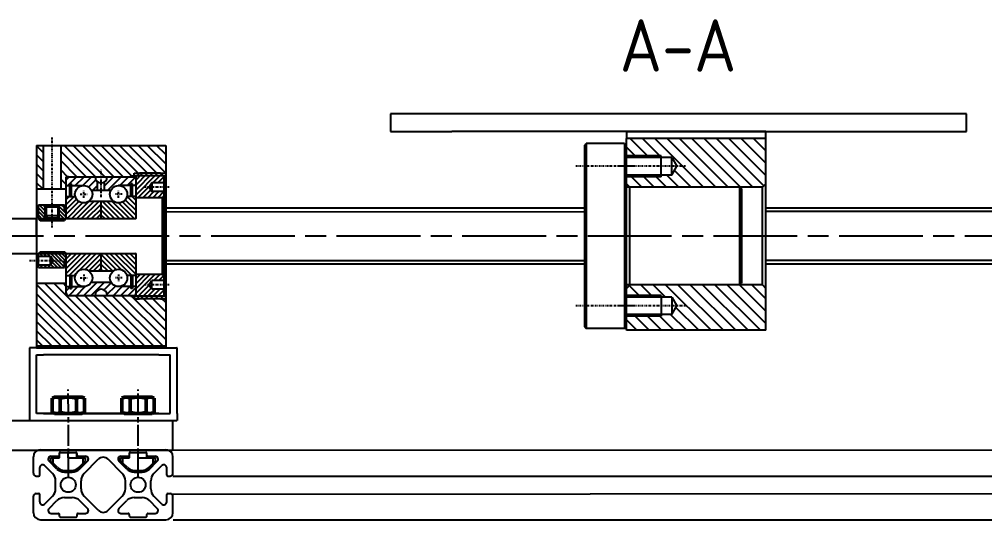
# Model space of a CAD drawing. Header units: millimetres. Extents: x 825 to 4294, y 1031 to 3282.
# Drawn here: x 3768.8 to 4045.5, y 2922.5 to 3066 of the extents above; entities that cross this region are included whole.
import ezdxf

# ---------------------------------------------------------------- set-up
doc = ezdxf.new("R2010")
doc.units = ezdxf.units.MM
for name, pattern in [('ACAD_ISO08W100', [36, 24, -3, 6, -3]), ('AM_ISO08W050', [18, 12, -1.5, 3, -1.5]), ('AM_ISO08W050x2', [9, 6, -0.75, 1.5, -0.75]), ('AUSGEZOGEN', [0]), ('PHL_THICK', [0]), ('STRICHPUNKT', [1, 0.5, -0.25, 0, -0.25])]:
    doc.linetypes.add(name, pattern=pattern)
for name, color, linetype, lineweight in [('AM_0N', 7, 'Continuous', 50), ('AM_7N', 4, 'AM_ISO08W050', 25), ('linie4fun', 6, 'Continuous', 25)]:
    doc.layers.add(name, color=color, linetype=linetype, lineweight=lineweight)
for name, color, linetype in [('L2STAR', 2, 'AUSGEZOGEN'), ('L5STAR', 7, 'AUSGEZOGEN'), ('M2STAR', 2, 'STRICHPUNKT'), ('osie', 221, 'ACAD_ISO08W100'), ('PROJECTION', 7, 'Continuous'), ('S2STAR', 2, 'AUSGEZOGEN'), ('wozek', 110, 'Continuous'), ('wymiar', 90, 'Continuous')]:
    doc.layers.add(name, color=color, linetype=linetype)
doc.styles.get("Standard").update_dxf_attribs({"font": 'geniso.shx'})

msp = doc.modelspace()

# ---------------------------------------------------------------- linework, layer by layer
for p, q in [((3757.11504, 3008.845), (3773.74329, 3008.845)), ((3773.74329, 3003.845), (3773.74329, 3008.845)), ((3773.74329, 3003.845), (3773.74329, 3008.845)), ((3757.11504, 2998.845), (3773.74329, 2998.845))]:
    msp.add_line(p, q)
at = {"layer": 'AM_0N'}
for p, q in [((3778.20414, 2957.33659), (3778.82373, 2957.69525)), ((3778.20864, 2953.35251), (3778.20414, 2957.33659)), ((3778.82373, 2957.69525), (3786.82373, 2957.70429)), ((3780.51864, 2953.35512), (3780.51413, 2957.3392)), ((3785.13863, 2953.36034), (3785.13413, 2957.34442)), ((3787.44413, 2957.34703), (3786.82373, 2957.70429)), ((3787.44863, 2953.36295), (3787.44413, 2957.34703)), ((3798.20414, 2957.33659), (3798.82373, 2957.69525)), ((3798.20864, 2953.35251), (3798.20414, 2957.33659)), ((3798.82373, 2957.69525), (3806.82373, 2957.70429)), ((3800.51864, 2953.35512), (3800.51413, 2957.3392)), ((3805.13863, 2953.36034), (3805.13413, 2957.34442)), ((3807.44413, 2957.34703), (3806.82373, 2957.70429)), ((3807.44863, 2953.36295), (3807.44413, 2957.34703)), ((3778.20864, 2953.35251), (3778.82904, 2952.99525)), ((3778.82904, 2952.99525), (3786.82904, 2953.00429)), ((3787.44863, 2953.36295), (3786.82904, 2953.00429)), ((3798.20864, 2953.35251), (3798.82904, 2952.99525)), ((3798.82904, 2952.99525), (3806.82904, 2953.00429)), ((3807.44863, 2953.36295), (3806.82904, 2953.00429))]:
    msp.add_line(p, q, dxfattribs=at)
for centre, radius, start, end in [((3779.36104, 2955.65349), 2.04236, 55.6262891, 115.6262891), ((3782.83235, 2950.06725), 7.63252, 72.4477897, 107.6817274), ((3786.29103, 2955.66132), 2.04236, 64.5032279, 124.5032279), ((3799.36104, 2955.65349), 2.04236, 55.6262891, 115.6262891), ((3802.83235, 2950.06725), 7.63252, 72.4477897, 107.6817274), ((3806.29103, 2955.66132), 2.04236, 64.5032279, 124.5032279), ((3779.36173, 2955.03822), 2.04236, 244.5032279, 304.5032279), ((3782.82041, 2960.63229), 7.63252, 252.4477897, 287.6817274), ((3786.29173, 2955.04605), 2.04236, 235.6262891, 295.6262891), ((3799.36173, 2955.03822), 2.04236, 244.5032279, 304.5032279), ((3802.82041, 2960.63229), 7.63252, 252.4477897, 287.6817274), ((3806.29173, 2955.04605), 2.04236, 235.6262891, 295.6262891)]:
    msp.add_arc(centre, radius, start, end, dxfattribs=at)
at = {"layer": 'AM_7N', "linetype": 'AM_ISO08W050x2'}
for p, q in [((3782.85902, 2934.68319), (3782.82904, 2959.8729)), ((3802.82904, 2934.6834), (3802.82904, 2959.8729))]:
    msp.add_line(p, q, dxfattribs=at)
at = {"layer": 'L2STAR'}
for p, q in [((3952.78887, 3026.845), (3942.78887, 3026.845)), ((3801.74329, 3021.845), (3803.24329, 3021.845)), ((3809.24329, 3021.845), (3810.74329, 3021.845)), ((3809.99329, 3021.095), (3802.49329, 3021.095)), ((3952.78887, 3020.845), (3942.78887, 3020.845)), ((3776.24329, 3012.195), (3776.24329, 3012.845)), ((3776.59329, 3009.395), (3776.59329, 3012.545)), ((3779.89329, 3009.395), (3779.89329, 3012.545)), ((3780.24329, 3012.195), (3780.24329, 3012.845)), ((3774.24329, 3008.845), (3776.59329, 3008.845)), ((3776.24329, 3008.345), (3776.24329, 3009.745)), ((3777.49329, 3008.345), (3777.49329, 3009.045)), ((3777.99329, 3008.345), (3777.99329, 3009.045)), ((3778.49329, 3008.345), (3778.49329, 3009.045)), ((3778.99329, 3008.345), (3778.99329, 3009.045)), ((3779.89329, 3008.845), (3782.24329, 3008.845)), ((3780.24329, 3008.345), (3780.24329, 3009.745)), ((3774.24329, 2998.845), (3782.24329, 2998.845)), ((3801.74329, 2985.845), (3803.24329, 2985.845)), ((3809.99329, 2986.595), (3802.49329, 2986.595)), ((3809.24329, 2985.845), (3810.74329, 2985.845)), ((3952.78887, 2986.845), (3942.78887, 2986.845)), ((3952.78887, 2980.845), (3942.78887, 2980.845))]:
    msp.add_line(p, q, dxfattribs=at)
at = {"layer": 'L5STAR'}
for p, q in [((3773.74329, 3029.845), (3810.74329, 3029.845)), ((3773.74329, 3029.845), (3773.74329, 2971.845)), ((3775.74329, 3017.345), (3775.74329, 3029.845)), ((3780.74329, 3017.345), (3780.74329, 3029.845)), ((3810.74329, 3029.845), (3810.74329, 2971.845)), ((3930.74329, 3029.845), (3931.24329, 3030.345)), ((3930.74329, 3029.845), (3930.74329, 2977.845)), ((3942.24329, 3030.345), (3931.24329, 3030.345)), ((3931.24329, 3030.345), (3931.24329, 2977.345)), ((3942.24329, 3030.345), (3942.24329, 2977.345)), ((3942.24329, 3030.345), (3942.74329, 3029.845)), ((3942.74329, 3029.845), (3942.74329, 2977.845)), ((3982.78887, 3031.845), (3942.78887, 3031.845)), ((3942.78887, 2976.845), (3942.78887, 3031.845)), ((3982.78887, 2976.845), (3982.78887, 3031.845)), ((3955.78887, 3026.345), (3942.78887, 3026.345)), ((3952.78887, 3020.845), (3952.78887, 3026.845)), ((3955.78887, 3026.345), (3957.23225, 3023.845)), ((3955.78887, 3021.345), (3955.78887, 3026.345)), ((3801.74329, 3020.83661), (3801.74329, 3021.845)), ((3803.24329, 3021.845), (3802.24329, 3020.845)), ((3809.24329, 3021.845), (3803.24329, 3021.845)), ((3809.24329, 3021.845), (3810.24329, 3020.845)), ((3955.78887, 3021.345), (3957.23225, 3023.845)), ((3782.24329, 3020.845), (3801.64329, 3020.845)), ((3782.24329, 3008.845), (3782.24329, 3020.845)), ((3783.24329, 3018.845), (3783.74329, 3018.845)), ((3783.24329, 3015.145), (3783.24329, 3018.845)), ((3783.74329, 3015.145), (3783.74329, 3018.845)), ((3791.24329, 3017.045), (3791.24329, 3019.40886)), ((3793.24329, 3017.045), (3793.24329, 3019.40886)), ((3800.74329, 3021.095), (3802.49329, 3021.095)), ((3800.74329, 3020.845), (3800.74329, 3021.095)), ((3801.24329, 3018.845), (3800.74329, 3018.845)), ((3800.74329, 3015.145), (3800.74329, 3018.845)), ((3801.24329, 3015.145), (3801.24329, 3018.845)), ((3802.24329, 3008.845), (3802.24329, 3020.845)), ((3806.74329, 3019.095), (3806.0216, 3017.845)), ((3810.24329, 3019.095), (3806.74329, 3019.095)), ((3806.74329, 3019.095), (3806.74329, 3016.595)), ((3809.99329, 3021.095), (3810.74329, 3021.095)), ((3810.24329, 3020.845), (3810.24329, 2986.845)), ((3955.78887, 3021.345), (3942.78887, 3021.345)), ((3943.78887, 3017.845), (3942.78887, 3018.845)), ((3981.78887, 3017.845), (3982.78887, 3018.845)), ((3773.74329, 3017.345), (3782.24329, 3017.345)), ((3782.24329, 3018.345), (3783.24329, 3018.345)), ((3783.74329, 3018.345), (3787.24329, 3018.345)), ((3789.43646, 3017.045), (3795.05012, 3017.045)), ((3800.74329, 3018.345), (3797.24329, 3018.345)), ((3802.24329, 3018.345), (3801.24329, 3018.345)), ((3806.0216, 3017.845), (3806.74329, 3016.595)), ((3810.24329, 3016.595), (3806.74329, 3016.595)), ((3975.24329, 3017.845), (3942.74329, 3017.845)), ((3981.78887, 3017.845), (3943.78887, 3017.845)), ((3943.78887, 2989.845), (3943.78887, 3017.845)), ((3975.24329, 3017.845), (3975.24329, 2989.845)), ((3975.24329, 3017.845), (3975.74329, 3017.345)), ((3975.74329, 3017.345), (3975.74329, 2990.345)), ((3981.78887, 2989.845), (3981.78887, 3017.845)), ((3782.24329, 3015.145), (3784.84329, 3015.145)), ((3788.74329, 3013.845), (3795.74329, 3013.845)), ((3792.24329, 3008.845), (3792.24329, 3013.845)), ((3802.24329, 3015.145), (3799.64329, 3015.145)), ((3809.74329, 3014.845), (3802.24329, 3014.845)), ((3809.74329, 3014.845), (3810.24329, 3015.345)), ((3809.74329, 3014.845), (3809.74329, 2992.845)), ((3774.24329, 3012.845), (3781.74329, 3012.845)), ((3774.24329, 3008.845), (3774.24329, 3012.845)), ((3776.24329, 3012.195), (3776.59329, 3012.545)), ((3776.24329, 3012.195), (3780.24329, 3012.195)), ((3776.24329, 3009.745), (3776.24329, 3012.195)), ((3776.59329, 3012.545), (3776.59329, 3012.845)), ((3776.59329, 3012.545), (3779.89329, 3012.545)), ((3779.89329, 3012.545), (3779.89329, 3012.845)), ((3780.24329, 3012.195), (3779.89329, 3012.545)), ((3780.24329, 3009.745), (3780.24329, 3012.195)), ((3781.74329, 3010.845), (3781.74329, 3012.845)), ((3781.74329, 3010.845), (3782.24329, 3010.845)), ((3774.24329, 3008.845), (3774.74329, 3008.345)), ((3774.74329, 3008.345), (3781.74329, 3008.345)), ((3776.24329, 3009.745), (3780.24329, 3009.745)), ((3776.94329, 3009.045), (3776.24329, 3009.745)), ((3776.59329, 3008.345), (3776.59329, 3009.395)), ((3776.94329, 3009.045), (3779.54329, 3009.045)), ((3776.99329, 3008.345), (3776.99329, 3009.045)), ((3779.49329, 3008.345), (3779.49329, 3009.045)), ((3779.54329, 3009.045), (3780.24329, 3009.745)), ((3779.89329, 3008.345), (3779.89329, 3009.395)), ((3782.24329, 3008.845), (3781.74329, 3008.345)), ((3782.54329, 3008.845), (3801.94329, 3008.845)), ((3774.24329, 2998.845), (3774.74329, 2999.345)), ((3774.74329, 2999.345), (3781.74329, 2999.345)), ((3782.24329, 2998.845), (3781.74329, 2999.345)), ((3774.24329, 2994.845), (3774.24329, 2998.845)), ((3774.24329, 2998.095), (3777.74329, 2998.095)), ((3777.74329, 2995.595), (3777.74329, 2998.095)), ((3777.74329, 2998.095), (3778.46498, 2996.845)), ((3777.74329, 2995.595), (3778.46498, 2996.845)), ((3781.74329, 2994.845), (3781.74329, 2996.845)), ((3781.74329, 2996.845), (3782.24329, 2996.845)), ((3782.24329, 2986.845), (3782.24329, 2998.845)), ((3782.54329, 2998.845), (3801.94329, 2998.845)), ((3792.24329, 2993.845), (3792.24329, 2998.845)), ((3802.24329, 2986.845), (3802.24329, 2998.845)), ((3774.24329, 2995.595), (3777.74329, 2995.595)), ((3774.24329, 2994.845), (3781.74329, 2994.845)), ((3788.74329, 2993.845), (3795.74329, 2993.845)), ((3782.24329, 2992.545), (3784.84329, 2992.545)), ((3783.24329, 2992.545), (3783.24329, 2988.845)), ((3783.74329, 2992.545), (3783.74329, 2988.845)), ((3802.24329, 2992.545), (3799.64329, 2992.545)), ((3800.74329, 2992.545), (3800.74329, 2988.845)), ((3801.24329, 2992.545), (3801.24329, 2988.845)), ((3809.74329, 2992.845), (3802.24329, 2992.845)), ((3806.0216, 2989.845), (3806.74329, 2991.095)), ((3806.74329, 2988.595), (3806.74329, 2991.095)), ((3810.24329, 2991.095), (3806.74329, 2991.095)), ((3809.74329, 2992.845), (3810.24329, 2992.345)), ((3773.74329, 2990.345), (3782.24329, 2990.345)), ((3782.24329, 2989.345), (3783.24329, 2989.345)), ((3783.24329, 2988.845), (3783.74329, 2988.845)), ((3783.74329, 2989.345), (3787.24329, 2989.345)), ((3789.43646, 2990.645), (3795.05012, 2990.645)), ((3800.74329, 2989.345), (3797.24329, 2989.345)), ((3801.24329, 2988.845), (3800.74329, 2988.845)), ((3802.24329, 2989.345), (3801.24329, 2989.345)), ((3806.74329, 2988.595), (3806.0216, 2989.845)), ((3810.24329, 2988.595), (3806.74329, 2988.595)), ((3975.24329, 2989.845), (3942.74329, 2989.845)), ((3943.78887, 2989.845), (3942.78887, 2988.845)), ((3981.78887, 2989.845), (3943.78887, 2989.845)), ((3975.24329, 2989.845), (3975.74329, 2990.345)), ((3981.78887, 2989.845), (3982.78887, 2988.845)), ((3782.24329, 2986.845), (3801.64329, 2986.845)), ((3800.74329, 2986.845), (3800.74329, 2986.595)), ((3800.74329, 2986.595), (3802.49329, 2986.595)), ((3801.74329, 2986.85339), (3801.74329, 2985.845)), ((3803.24329, 2985.845), (3802.24329, 2986.845)), ((3809.24329, 2985.845), (3803.24329, 2985.845)), ((3809.24329, 2985.845), (3810.24329, 2986.845)), ((3809.99329, 2986.595), (3810.74329, 2986.595)), ((3955.78887, 2986.345), (3942.78887, 2986.345)), ((3952.78887, 2986.845), (3952.78887, 2980.845)), ((3955.78887, 2986.345), (3955.78887, 2981.345)), ((3955.78887, 2986.345), (3957.23225, 2983.845)), ((3955.78887, 2981.345), (3957.23225, 2983.845)), ((3955.78887, 2981.345), (3942.78887, 2981.345)), ((3930.74329, 2977.845), (3931.24329, 2977.345)), ((3942.24329, 2977.345), (3931.24329, 2977.345)), ((3942.24329, 2977.345), (3942.74329, 2977.845)), ((3982.78887, 2976.845), (3942.78887, 2976.845)), ((3773.74329, 2972.345), (3810.74329, 2972.345)), ((3773.74329, 2971.845), (3810.74329, 2971.845))]:
    msp.add_line(p, q, dxfattribs=at)
for centre in [(3787.24329, 3015.845), (3797.24329, 3015.845), (3787.24329, 2991.845), (3797.24329, 2991.845)]:
    msp.add_circle(centre, 2.5, dxfattribs=at)
for centre, radius, start, end in [((3782.84329, 3020.245), 0.6, 90, 180), ((3792.24329, 3020.845), 1.75, 180, 0), ((3801.64329, 3020.245), 0.6, 0, 90), ((3782.54329, 3009.145), 0.3, 180, 270), ((3801.94329, 3009.145), 0.3, 270, 0), ((3782.54329, 2998.545), 0.3, 90, 180), ((3801.94329, 2998.545), 0.3, 0, 90), ((3792.24329, 2986.845), 1.75, 0, 180), ((3782.84329, 2987.445), 0.6, 180, 270), ((3801.64329, 2987.445), 0.6, 270, 0)]:
    msp.add_arc(centre, radius, start, end, dxfattribs=at)
at = {"layer": 'linie4fun'}
for p, q in [((3810.74329, 2995.845), (3810.74329, 3011.845)), ((3810.74329, 3011.845), (3810.74329, 3011.345)), ((3810.74329, 3011.845), (3810.74329, 3010.845)), ((3930.74329, 3011.845), (3810.74329, 3011.845)), ((3810.74329, 3010.845), (3930.74329, 3010.80731)), ((4106.74329, 3011.845), (3982.78887, 3011.845)), ((4106.74329, 3010.845), (3982.78887, 3010.845)), ((3810.74329, 2996.845), (3930.74329, 2996.86412)), ((3810.74329, 2995.845), (3810.74329, 2996.845)), ((4106.82952, 2996.84128), (3982.78887, 2996.84128)), ((3810.74329, 2995.845), (3930.74329, 2995.845)), ((3982.78887, 2995.845), (4106.74329, 2995.845)), ((3771.66145, 2971.845), (3771.66145, 2952.49977)), ((3773.74329, 2971.845), (3771.66145, 2971.845)), ((3810.74329, 2971.845), (3773.74329, 2971.845)), ((3807.28441, 2971.845), (3802.02441, 2971.845)), ((3810.74329, 2971.845), (3813.90657, 2971.845)), ((3814.059, 2971.845), (3813.90657, 2971.845)), ((3814.059, 2952.99977), (3814.059, 2971.845)), ((3773.6693, 2952.99977), (3773.6693, 2969.845)), ((3773.6693, 2969.845), (3775.74329, 2969.845)), ((3808.74329, 2969.845), (3775.74329, 2969.845)), ((3808.74329, 2969.845), (3812.059, 2969.845)), ((3812.059, 2952.99977), (3812.059, 2969.845)), ((3771.66145, 2952.49977), (3771.66145, 2950.99977)), ((3775.74329, 2952.99977), (3773.6693, 2952.99977)), ((3808.74329, 2952.99977), (3775.74329, 2952.99977)), ((3775.74329, 2952.99977), (3808.74329, 2952.99977)), ((3808.74329, 2952.99977), (3812.059, 2952.99977)), ((3814.059, 2952.99977), (3814.059, 2950.99977)), ((3628.94439, 2950.99977), (3812.82904, 2950.99977)), ((3771.66145, 2950.99977), (3773.66145, 2950.99977)), ((3773.74329, 2950.99977), (3777.74329, 2950.99977)), ((3773.74329, 2950.99977), (3775.74329, 2950.99977)), ((3812.82904, 2942.49977), (3812.82904, 2950.99977)), ((3812.82904, 2950.99977), (3813.90657, 2950.99977)), ((3814.059, 2950.99977), (3813.90657, 2950.99977)), ((3628.94439, 2942.49977), (3812.82904, 2942.49977)), ((3774.32904, 2942.5334), (3811.32904, 2942.5334)), ((3812.82904, 2942.49977), (4106.74329, 2942.5334)), ((3812.82904, 2935.0334), (4106.74329, 2935.0334)), ((4106.74329, 2930.0334), (3812.59473, 2929.79908)), ((3812.89788, 2922.5334), (4106.74329, 2922.5334))]:
    msp.add_line(p, q, dxfattribs=at)
at = {"layer": 'linie4fun', "linetype": 'PHL_THICK'}
for p, q in [((3774.82904, 2942.5334), (3810.82904, 2942.5334)), ((3780.32904, 2941.0334), (3780.32904, 2941.5334)), ((3780.62904, 2941.8334), (3785.02904, 2941.8334)), ((3785.32904, 2941.0334), (3785.32904, 2941.5334)), ((3800.32904, 2941.0334), (3800.32904, 2941.5334)), ((3800.62904, 2941.8334), (3805.02904, 2941.8334)), ((3805.32904, 2941.0334), (3805.32904, 2941.5334)), ((3772.82904, 2935.8334), (3772.82904, 2940.5334)), ((3779.57315, 2937.06208), (3777.32285, 2939.31238)), ((3777.91145, 2940.7334), (3780.02904, 2940.7334)), ((3785.62904, 2940.7334), (3787.74663, 2940.7334)), ((3786.08493, 2937.06208), (3788.33523, 2939.31238)), ((3787.35772, 2935.78928), (3791.41483, 2939.84639)), ((3798.30036, 2935.78928), (3794.24325, 2939.84639)), ((3799.57315, 2937.06208), (3797.32285, 2939.31238)), ((3797.91145, 2940.7334), (3800.02904, 2940.7334)), ((3805.62904, 2940.7334), (3807.74663, 2940.7334)), ((3806.08493, 2937.06208), (3808.33523, 2939.31238)), ((3812.82904, 2935.8334), (3812.82904, 2940.5334)), ((3774.62904, 2935.3334), (3774.62904, 2937.45098)), ((3778.30036, 2935.78928), (3776.05006, 2938.03959)), ((3781.69447, 2936.1834), (3783.96361, 2936.1834)), ((3801.69447, 2936.1834), (3803.96361, 2936.1834)), ((3807.35772, 2935.78928), (3809.60802, 2938.03959)), ((3811.02904, 2935.3334), (3811.02904, 2937.45098)), ((3773.62904, 2935.0334), (3774.32904, 2935.0334)), ((3779.17904, 2931.39883), (3779.17904, 2933.66796)), ((3786.47904, 2931.39883), (3786.47904, 2933.66796)), ((3799.17904, 2931.39883), (3799.17904, 2933.66796)), ((3806.47904, 2931.39883), (3806.47904, 2933.66796)), ((3811.32904, 2935.0334), (3812.02904, 2935.0334)), ((3772.82904, 2924.5334), (3772.82904, 2929.2334)), ((3773.62904, 2930.0334), (3774.32904, 2930.0334)), ((3774.62904, 2927.61581), (3774.62904, 2929.7334)), ((3776.05006, 2927.0272), (3778.30036, 2929.27751)), ((3777.32285, 2925.75441), (3779.57315, 2928.00472)), ((3781.69447, 2928.8834), (3783.96361, 2928.8834)), ((3788.33523, 2925.75441), (3786.08493, 2928.00472)), ((3791.41483, 2925.2204), (3787.35772, 2929.27751)), ((3794.24325, 2925.2204), (3798.30036, 2929.27751)), ((3797.32285, 2925.75441), (3799.57315, 2928.00472)), ((3801.69447, 2928.8834), (3803.96361, 2928.8834)), ((3808.33523, 2925.75441), (3806.08493, 2928.00472)), ((3809.60802, 2927.0272), (3807.35772, 2929.27751)), ((3811.02904, 2927.61581), (3811.02904, 2929.7334)), ((3811.32904, 2930.0334), (3812.02904, 2930.0334)), ((3812.82904, 2924.5334), (3812.82904, 2929.2334)), ((3774.82904, 2922.5334), (3810.82904, 2922.5334)), ((3777.91145, 2924.3334), (3780.02904, 2924.3334)), ((3780.32904, 2923.5334), (3780.32904, 2924.0334)), ((3780.62904, 2923.2334), (3785.02904, 2923.2334)), ((3785.32904, 2923.5334), (3785.32904, 2924.0334)), ((3785.62904, 2924.3334), (3787.74663, 2924.3334)), ((3797.91145, 2924.3334), (3800.02904, 2924.3334)), ((3800.32904, 2923.5334), (3800.32904, 2924.0334)), ((3800.62904, 2923.2334), (3805.02904, 2923.2334)), ((3805.32904, 2923.5334), (3805.32904, 2924.0334)), ((3805.62904, 2924.3334), (3807.74663, 2924.3334))]:
    msp.add_line(p, q, dxfattribs=at)
for centre in [(3782.82904, 2932.5334), (3802.82904, 2932.5334)]:
    msp.add_circle(centre, 2.15, dxfattribs=at)
for centre, radius, start, end in [((3774.82904, 2940.5334), 2, 90, 180), ((3780.62904, 2941.5334), 0.3, 89.9999636, 180), ((3785.02904, 2941.5334), 0.3, 0, 90.0000307), ((3800.62904, 2941.5334), 0.3, 89.9999636, 180), ((3805.02904, 2941.5334), 0.3, 0, 90.0000307), ((3810.82904, 2940.5334), 2, 0, 90), ((3777.91145, 2939.90098), 0.83241, 89.9999893, 225.0000013), ((3780.02904, 2941.0334), 0.3, 269.9999636, 0), ((3785.62904, 2941.0334), 0.3, 180, 270.0000422), ((3787.74663, 2939.90098), 0.83241, 315.0000002, 90.0000087), ((3792.82904, 2938.43218), 2, 44.9999971, 135.0000044), ((3797.91145, 2939.90098), 0.83241, 89.9999893, 225.0000013), ((3800.02904, 2941.0334), 0.3, 269.9999636, 0), ((3805.62904, 2941.0334), 0.3, 180, 270.0000422), ((3807.74663, 2939.90098), 0.83241, 315.0000002, 90.0000087), ((3773.62904, 2935.8334), 0.8, 180, 269.9999454), ((3775.46145, 2937.45098), 0.83241, 44.999975, 180), ((3776.17904, 2933.66796), 3, 0, 45.0000033), ((3781.69447, 2939.1834), 3, 225.0000033, 269.9999973), ((3783.96361, 2939.1834), 3, 270.0000033, 315.0000036), ((3789.47904, 2933.66796), 3, 135.0000005, 180), ((3796.17904, 2933.66796), 3, 0, 45.0000005), ((3801.69447, 2939.1834), 3, 224.9999968, 269.9999973), ((3803.96361, 2939.1834), 3, 270.0000033, 314.9999972), ((3809.47904, 2933.66796), 3, 134.9999965, 180), ((3810.19663, 2937.45098), 0.83241, 0, 135.0000245), ((3812.02904, 2935.8334), 0.8, 270.0000546, 0), ((3774.32904, 2935.3334), 0.3, 270, 0), ((3811.32904, 2935.3334), 0.3, 180, 270), ((3776.17904, 2931.39883), 3, 314.9999965, 0), ((3789.47904, 2931.39883), 3, 180, 224.999999), ((3796.17904, 2931.39883), 3, 315, 0), ((3809.47904, 2931.39883), 3, 180, 225.0000033), ((3773.62904, 2929.2334), 0.8, 90.0000546, 180), ((3774.32904, 2929.7334), 0.3, 0, 90), ((3775.46145, 2927.61581), 0.83241, 180, 315.0000245), ((3781.69447, 2925.8834), 3, 90.0000033, 134.9999972), ((3783.96361, 2925.8834), 3, 44.9999968, 89.9999973), ((3801.69447, 2925.8834), 3, 90.0000033, 135.0000036), ((3803.96361, 2925.8834), 3, 45.0000033, 89.9999973), ((3810.19663, 2927.61581), 0.83241, 224.999975, 0), ((3811.32904, 2929.7334), 0.3, 90, 180), ((3812.02904, 2929.2334), 0.8, 0, 89.9999454), ((3777.91145, 2925.16581), 0.83241, 135.0000002, 270.0000087), ((3787.74663, 2925.16581), 0.83241, 269.9999893, 45.0000013), ((3792.82904, 2926.63462), 2, 224.9999998, 314.9999987), ((3797.91145, 2925.16581), 0.83241, 135.0000002, 270.0000087), ((3807.74663, 2925.16581), 0.83241, 269.9999893, 45.0000013), ((3774.82904, 2924.5334), 2, 180, 270), ((3780.02904, 2924.0334), 0.3, 0, 90.0000422), ((3780.62904, 2923.5334), 0.3, 180, 270.0000307), ((3785.02904, 2923.5334), 0.3, 269.9999636, 0), ((3785.62904, 2924.0334), 0.3, 89.9999636, 180), ((3800.02904, 2924.0334), 0.3, 0, 90.0000422), ((3800.62904, 2923.5334), 0.3, 180, 270.0000307), ((3805.02904, 2923.5334), 0.3, 269.9999636, 0), ((3805.62904, 2924.0334), 0.3, 89.9999636, 180), ((3810.82904, 2924.5334), 2, 270, 0)]:
    msp.add_arc(centre, radius, start, end, dxfattribs=at)
at = {"layer": 'M2STAR'}
for p, q in [((3778.24329, 3006.345), (3778.24329, 3032.345)), ((3792.24329, 3015.045), (3792.24329, 3022.845)), ((3945.24329, 3023.845), (3928.24329, 3023.845)), ((3959.73225, 3023.845), (3940.28887, 3023.845)), ((3787.24329, 3014.845), (3787.24329, 3016.845)), ((3797.24329, 3014.845), (3797.24329, 3016.845)), ((3811.74329, 3017.845), (3804.5216, 3017.845)), ((3786.24329, 3015.845), (3788.24329, 3015.845)), ((3798.24329, 3015.845), (3796.24329, 3015.845)), ((3771.74329, 2996.845), (3780.59186, 2996.845)), ((3786.24329, 2991.845), (3788.24329, 2991.845)), ((3787.24329, 2992.845), (3787.24329, 2990.845)), ((3798.24329, 2991.845), (3796.24329, 2991.845)), ((3797.24329, 2992.845), (3797.24329, 2990.845)), ((3811.74329, 2989.845), (3804.5216, 2989.845)), ((3945.24329, 2983.845), (3928.24329, 2983.845)), ((3959.73225, 2983.845), (3940.28887, 2983.845))]:
    msp.add_line(p, q, dxfattribs=at)
at = {"layer": 'osie'}
msp.add_line((4135.74329, 3003.845), (3761.88237, 3003.845), dxfattribs=at)
at = {"layer": 'PROJECTION', "color": 7, "linetype": 'PHL_THICK'}
for p, q in [((3780.27904, 2940.2334), (3780.27904, 2941.5834)), ((3780.52904, 2941.8334), (3785.02904, 2941.8334)), ((3782.82904, 2940.2334), (3782.82904, 2941.8334)), ((3785.08018, 2941.82823), (3785.02904, 2941.8334)), ((3785.12642, 2941.81382), (3785.08018, 2941.82823)), ((3785.16734, 2941.79165), (3785.12642, 2941.81382)), ((3785.20204, 2941.76387), (3785.16734, 2941.79165)), ((3785.23037, 2941.73158), (3785.20204, 2941.76387)), ((3785.25201, 2941.69622), (3785.23037, 2941.73158)), ((3785.26718, 2941.65895), (3785.25201, 2941.69622)), ((3785.27611, 2941.62097), (3785.26718, 2941.65895)), ((3785.27904, 2941.5834), (3785.27611, 2941.62097)), ((3785.27904, 2940.2334), (3785.27904, 2941.5834)), ((3800.32904, 2940.2334), (3800.32904, 2941.5834)), ((3800.57904, 2941.8334), (3805.07904, 2941.8334)), ((3802.87904, 2940.2334), (3802.87904, 2941.8334)), ((3805.13018, 2941.82823), (3805.07904, 2941.8334)), ((3805.17642, 2941.81382), (3805.13018, 2941.82823)), ((3805.21734, 2941.79165), (3805.17642, 2941.81382)), ((3805.25204, 2941.76387), (3805.21734, 2941.79165)), ((3805.28037, 2941.73158), (3805.25204, 2941.76387)), ((3805.30201, 2941.69622), (3805.28037, 2941.73158)), ((3805.31718, 2941.65895), (3805.30201, 2941.69622)), ((3805.32611, 2941.62097), (3805.31718, 2941.65895)), ((3805.32904, 2941.5834), (3805.32611, 2941.62097)), ((3805.32904, 2940.2334), (3805.32904, 2941.5834)), ((3777.77904, 2940.2334), (3778.44891, 2940.2334)), ((3777.77904, 2939.44045), (3777.77904, 2940.2334)), ((3777.78105, 2939.40881), (3777.77904, 2939.44045)), ((3777.78748, 2939.37624), (3777.78105, 2939.40881)), ((3777.79844, 2939.34389), (3777.78748, 2939.37624)), ((3777.81399, 2939.31295), (3777.79844, 2939.34389)), ((3777.83362, 2939.28453), (3777.81399, 2939.31295)), ((3777.85652, 2939.25952), (3777.83362, 2939.28453)), ((3778.44891, 2938.69464), (3777.85652, 2939.25952)), ((3778.44891, 2940.2334), (3780.27904, 2940.2334)), ((3778.44891, 2938.69464), (3778.44891, 2940.2334)), ((3779.74133, 2937.46225), (3778.44891, 2938.69464)), ((3782.82904, 2940.2334), (3787.77904, 2940.2334)), ((3785.81675, 2937.46225), (3787.10917, 2938.69464)), ((3787.10917, 2938.69464), (3787.10917, 2940.2334)), ((3787.10917, 2938.69464), (3787.70156, 2939.25952)), ((3787.70153, 2939.2595), (3787.7258, 2939.28623)), ((3787.7258, 2939.28623), (3787.74534, 2939.31526)), ((3787.74534, 2939.31526), (3787.76051, 2939.34599)), ((3787.76051, 2939.34599), (3787.77081, 2939.37743)), ((3787.77081, 2939.37743), (3787.77701, 2939.40917)), ((3787.77701, 2939.40917), (3787.77904, 2939.44045)), ((3787.77904, 2939.44045), (3787.77904, 2940.2334)), ((3797.82904, 2940.2334), (3798.49891, 2940.2334)), ((3797.82904, 2939.44045), (3797.82904, 2940.2334)), ((3797.83105, 2939.40881), (3797.82904, 2939.44045)), ((3797.83748, 2939.37624), (3797.83105, 2939.40881)), ((3797.84844, 2939.34389), (3797.83748, 2939.37624)), ((3797.86399, 2939.31295), (3797.84844, 2939.34389)), ((3797.88362, 2939.28453), (3797.86399, 2939.31295)), ((3797.90652, 2939.25952), (3797.88362, 2939.28453)), ((3798.49891, 2938.69464), (3797.90652, 2939.25952)), ((3798.49891, 2940.2334), (3800.32904, 2940.2334)), ((3798.49891, 2938.69464), (3798.49891, 2940.2334)), ((3799.79133, 2937.46225), (3798.49891, 2938.69464)), ((3802.87904, 2940.2334), (3807.82904, 2940.2334)), ((3805.86675, 2937.46225), (3807.15917, 2938.69464)), ((3807.15917, 2938.69464), (3807.15917, 2940.2334)), ((3807.15917, 2938.69464), (3807.75156, 2939.25952)), ((3807.75153, 2939.2595), (3807.7758, 2939.28623)), ((3807.7758, 2939.28623), (3807.79534, 2939.31526)), ((3807.79534, 2939.31526), (3807.81051, 2939.34599)), ((3807.81051, 2939.34599), (3807.82081, 2939.37743)), ((3807.82081, 2939.37743), (3807.82701, 2939.40917)), ((3807.82701, 2939.40917), (3807.82904, 2939.44045)), ((3807.82904, 2939.44045), (3807.82904, 2940.2334)), ((3781.81163, 2936.6334), (3783.74645, 2936.6334)), ((3801.86163, 2936.6334), (3803.79645, 2936.6334))]:
    msp.add_line(p, q, dxfattribs=at)
for centre, radius, start, end in [((3780.52904, 2941.5834), 0.25, 90, 180), ((3800.57904, 2941.5834), 0.25, 90, 180), ((3781.81163, 2939.6334), 3, 226.3620774, 269.9999998), ((3783.74645, 2939.6334), 3, 270.0000002, 313.6379226), ((3801.86163, 2939.6334), 3, 226.3620774, 269.9999998), ((3803.79645, 2939.6334), 3, 270.0000002, 313.6379226)]:
    msp.add_arc(centre, radius, start, end, dxfattribs=at)
at = {"layer": 'S2STAR'}
for p, q in [((3775.74329, 3027.74794), (3773.74329, 3029.74794)), ((3790.60118, 3020.845), (3781.60118, 3029.845)), ((3793.25283, 3020.845), (3784.25283, 3029.845)), ((3795.90448, 3020.845), (3786.90448, 3029.845)), ((3798.55613, 3020.845), (3789.55613, 3029.845)), ((3800.95778, 3021.095), (3792.20778, 3029.845)), ((3802.85943, 3021.845), (3794.85943, 3029.845)), ((3805.51108, 3021.845), (3797.51108, 3029.845)), ((3808.16273, 3021.845), (3800.16273, 3029.845)), ((3810.74329, 3021.9161), (3802.81438, 3029.845)), ((3810.74329, 3024.56775), (3805.46603, 3029.845)), ((3810.74329, 3027.2194), (3808.11768, 3029.845)), ((3949.35103, 3026.345), (3943.85103, 3031.845)), ((3952.88656, 3026.345), (3947.38656, 3031.845)), ((3964.9221, 3017.845), (3950.9221, 3031.845)), ((3968.45763, 3017.845), (3954.45763, 3031.845)), ((3971.99317, 3017.845), (3957.99317, 3031.845)), ((3975.5287, 3017.845), (3961.5287, 3031.845)), ((3979.06423, 3017.845), (3965.06423, 3031.845)), ((3982.19432, 3018.25045), (3968.59977, 3031.845)), ((3982.78887, 3021.19143), (3972.1353, 3031.845)), ((3982.78887, 3024.72697), (3975.67083, 3031.845)), ((3982.78887, 3028.2625), (3979.20637, 3031.845)), ((3982.78887, 3031.79803), (3982.7419, 3031.845)), ((3775.74329, 3025.09629), (3773.74329, 3027.09629)), ((3787.94953, 3020.845), (3780.74329, 3028.05124)), ((3945.8155, 3026.345), (3942.78887, 3029.37163)), ((3775.74329, 3022.44464), (3773.74329, 3024.44464)), ((3785.29788, 3020.845), (3780.74329, 3025.39959)), ((3775.74329, 3019.79299), (3773.74329, 3021.79299)), ((3782.64623, 3020.845), (3780.74329, 3022.74794)), ((3802.24329, 3018.5438), (3805.54449, 3021.845)), ((3802.24329, 3017.12959), (3806.9587, 3021.845)), ((3802.24329, 3015.71537), (3808.37292, 3021.845)), ((3802.24329, 3019.95801), (3804.13028, 3021.845)), ((3807.03713, 3019.095), (3809.51521, 3021.57308)), ((3961.38656, 3017.845), (3956.55668, 3022.67489)), ((3775.53963, 3017.345), (3773.74329, 3019.14134)), ((3782.24329, 3018.59629), (3780.74329, 3020.09629)), ((3782.24329, 3019.98946), (3783.09883, 3020.845)), ((3782.72015, 3018.345), (3785.22015, 3020.845)), ((3783.74329, 3018.35886), (3783.25715, 3018.845)), ((3784.84147, 3018.345), (3787.34147, 3020.845)), ((3786.96279, 3018.345), (3789.46279, 3020.845)), ((3788.65047, 3017.91136), (3790.72096, 3019.98185)), ((3793.24329, 3018.26154), (3795.82675, 3020.845)), ((3794.14807, 3017.045), (3797.94807, 3020.845)), ((3797.56939, 3018.345), (3800.06939, 3020.845)), ((3799.69558, 3018.34987), (3801.917, 3020.57129)), ((3801.24329, 3018.53653), (3800.93482, 3018.845)), ((3801.81203, 3018.345), (3802.24329, 3018.77626)), ((3808.45135, 3019.095), (3810.22232, 3020.86597)), ((3809.86556, 3019.095), (3810.24329, 3019.47273)), ((3947.24443, 3017.845), (3943.74443, 3021.345)), ((3950.77996, 3017.845), (3947.27996, 3021.345)), ((3954.3155, 3017.845), (3950.8155, 3021.345)), ((3957.85103, 3017.845), (3954.35103, 3021.345)), ((3783.74329, 3017.65176), (3783.24329, 3018.15176)), ((3783.74329, 3016.94465), (3783.24329, 3017.44465)), ((3783.74329, 3016.23754), (3783.24329, 3016.73754)), ((3783.74329, 3015.53044), (3783.24329, 3016.03044)), ((3789.90543, 3017.045), (3791.24329, 3018.38286)), ((3801.24329, 3017.82943), (3800.74329, 3018.32943)), ((3801.24329, 3017.12232), (3800.74329, 3017.62232)), ((3801.24329, 3016.41521), (3800.74329, 3016.91521)), ((3801.24329, 3015.70811), (3800.74329, 3016.20811)), ((3802.78713, 3014.845), (3806.34189, 3018.39976)), ((3804.20135, 3014.845), (3806.45342, 3017.09707)), ((3805.61556, 3014.845), (3807.36556, 3016.595)), ((3807.02977, 3014.845), (3808.77977, 3016.595)), ((3808.44399, 3014.845), (3810.19399, 3016.595)), ((3782.24329, 3014.33261), (3783.05568, 3015.145)), ((3782.24329, 3012.91839), (3784.46989, 3015.145)), ((3782.24329, 3011.50418), (3785.17693, 3014.43782)), ((3782.24329, 3010.08997), (3785.89382, 3013.7405)), ((3782.47791, 3008.91038), (3786.93199, 3013.36446)), ((3783.42162, 3015.145), (3783.24329, 3015.32333)), ((3783.82675, 3008.845), (3788.82675, 3013.845)), ((3785.24096, 3008.845), (3790.24096, 3013.845)), ((3786.65518, 3008.845), (3791.65518, 3013.845)), ((3797.49979, 3008.845), (3792.49979, 3013.845)), ((3798.914, 3008.845), (3793.914, 3013.845)), ((3800.32822, 3008.845), (3795.32822, 3013.845)), ((3801.74243, 3008.845), (3797.24243, 3013.345)), ((3802.24329, 3009.75836), (3798.38217, 3013.61948)), ((3802.24329, 3011.17257), (3799.16724, 3014.24862)), ((3802.24329, 3012.58678), (3799.68507, 3015.145)), ((3801.09928, 3015.145), (3800.74329, 3015.501)), ((3802.24329, 3014.001), (3801.09928, 3015.145)), ((3776.24329, 3009.97659), (3774.24329, 3011.97659)), ((3776.59329, 3008.56593), (3774.24329, 3010.91593)), ((3776.24329, 3011.03725), (3774.43553, 3012.845)), ((3776.24329, 3012.09791), (3775.49619, 3012.845)), ((3782.24329, 3010.34055), (3780.24329, 3012.34055)), ((3782.24329, 3009.27989), (3780.24329, 3011.27989)), ((3781.74329, 3011.90121), (3780.79949, 3012.845)), ((3788.06939, 3008.845), (3792.24329, 3013.0189)), ((3789.4836, 3008.845), (3792.24329, 3011.60469)), ((3796.08558, 3008.845), (3792.24329, 3012.68729)), ((3794.67136, 3008.845), (3792.24329, 3011.27308)), ((3775.75355, 3008.345), (3774.24329, 3009.85527)), ((3781.9304, 3008.53211), (3780.24329, 3010.21923)), ((3781.05685, 3008.345), (3780.24329, 3009.15857)), ((3790.89782, 3008.845), (3792.24329, 3010.19047)), ((3793.25715, 3008.845), (3792.24329, 3009.85886)), ((3776.45761, 2998.095), (3775.20761, 2999.345)), ((3777.51827, 2998.095), (3776.26827, 2999.345)), ((3781.74329, 2994.93064), (3777.32893, 2999.345)), ((3781.74329, 2995.9913), (3778.38959, 2999.345)), ((3781.95025, 2996.845), (3779.45025, 2999.345)), ((3782.24329, 2997.61262), (3780.51091, 2999.345)), ((3774.33629, 2998.095), (3774.24329, 2998.188)), ((3775.39695, 2998.095), (3774.44512, 2999.04683)), ((3777.74329, 2996.80932), (3777.70761, 2996.845)), ((3780.76827, 2994.845), (3778.76827, 2996.845)), ((3782.24329, 2998.67328), (3782.07157, 2998.845)), ((3782.24329, 2993.11941), (3787.96888, 2998.845)), ((3782.24329, 2997.36205), (3783.72624, 2998.845)), ((3782.24329, 2995.94783), (3785.14046, 2998.845)), ((3782.24329, 2994.53362), (3786.55467, 2998.845)), ((3783.0831, 2992.545), (3789.3831, 2998.845)), ((3785.91566, 2993.96335), (3790.79731, 2998.845)), ((3787.67412, 2994.3076), (3792.21153, 2998.845)), ((3788.6751, 2993.89437), (3792.24329, 2997.46255)), ((3796.54341, 2994.24504), (3792.24329, 2998.54515)), ((3795.52923, 2993.845), (3792.24329, 2997.13094)), ((3797.9637, 2994.23895), (3793.35765, 2998.845)), ((3801.07187, 2992.545), (3794.77187, 2998.845)), ((3802.24329, 2992.7878), (3796.18608, 2998.845)), ((3802.24329, 2994.20201), (3797.6003, 2998.845)), ((3802.24329, 2995.61622), (3799.01451, 2998.845)), ((3802.24329, 2997.03044), (3800.42872, 2998.845)), ((3802.24329, 2998.44465), (3801.84294, 2998.845)), ((3774.40431, 2994.845), (3774.24329, 2995.00602)), ((3775.46497, 2994.845), (3774.71497, 2995.595)), ((3776.52563, 2994.845), (3775.77563, 2995.595)), ((3777.58629, 2994.845), (3776.83629, 2995.595)), ((3778.64695, 2994.845), (3777.79953, 2995.69242)), ((3779.70761, 2994.845), (3778.18776, 2996.36485)), ((3790.03995, 2993.845), (3792.24329, 2996.04834)), ((3791.45417, 2993.845), (3792.24329, 2994.63412)), ((3794.11501, 2993.845), (3792.24329, 2995.71673)), ((3792.7008, 2993.845), (3792.24329, 2994.30251)), ((3783.74329, 2991.48881), (3783.24329, 2991.98881)), ((3783.74329, 2990.7817), (3783.24329, 2991.2817)), ((3783.74329, 2992.19591), (3783.3942, 2992.545)), ((3784.49731, 2992.545), (3785.12494, 2993.17263)), ((3799.65765, 2992.545), (3799.63724, 2992.56542)), ((3801.24329, 2991.66647), (3800.74329, 2992.16647)), ((3801.24329, 2990.95937), (3800.74329, 2991.45937)), ((3801.24329, 2992.37358), (3801.07187, 2992.545)), ((3802.24329, 2988.84531), (3806.24298, 2992.845)), ((3802.24329, 2987.4311), (3807.65719, 2992.845)), ((3802.24329, 2991.67374), (3803.41455, 2992.845)), ((3802.24329, 2990.25953), (3804.82876, 2992.845)), ((3807.3214, 2991.095), (3809.0714, 2992.845)), ((3808.73562, 2991.095), (3810.11445, 2992.47384)), ((3791.37147, 2972.345), (3773.74329, 2989.97318)), ((3794.02312, 2972.345), (3776.02312, 2990.345)), ((3796.67477, 2972.345), (3778.67477, 2990.345)), ((3782.24329, 2989.42814), (3781.32642, 2990.345)), ((3782.24329, 2988.16966), (3783.24329, 2989.16966)), ((3783.03995, 2986.845), (3785.53995, 2989.345)), ((3783.74329, 2990.07459), (3783.24329, 2990.57459)), ((3783.74329, 2989.36748), (3783.24329, 2989.86748)), ((3783.55866, 2988.845), (3783.24329, 2989.16038)), ((3785.16127, 2986.845), (3787.70411, 2989.38784)), ((3787.28259, 2986.845), (3791.08259, 2990.645)), ((3789.40391, 2986.845), (3793.20391, 2990.645)), ((3793.06847, 2988.38824), (3795.15334, 2990.4731)), ((3793.96422, 2987.16266), (3796.32236, 2989.52081)), ((3795.76787, 2986.845), (3798.26584, 2989.34297)), ((3797.88919, 2986.845), (3800.38296, 2989.33876)), ((3800.01052, 2986.845), (3802.24329, 2989.07777)), ((3801.24329, 2990.25226), (3800.74329, 2990.75226)), ((3801.24329, 2989.54515), (3800.74329, 2990.04515)), ((3801.23633, 2988.845), (3800.74329, 2989.33805)), ((3802.65735, 2986.43094), (3806.03983, 2989.81343)), ((3803.48562, 2985.845), (3806.55747, 2988.91685)), ((3804.89983, 2985.845), (3807.64983, 2988.595)), ((3806.31404, 2985.845), (3809.06404, 2988.595)), ((3807.72826, 2985.845), (3810.24329, 2988.36003)), ((3946.92462, 2986.345), (3943.60675, 2989.66288)), ((3950.46016, 2986.345), (3946.96016, 2989.845)), ((3953.99569, 2986.345), (3950.49569, 2989.845)), ((3967.03122, 2976.845), (3954.03122, 2989.845)), ((3970.56676, 2976.845), (3957.56676, 2989.845)), ((3974.10229, 2976.845), (3961.10229, 2989.845)), ((3977.63783, 2976.845), (3964.63783, 2989.845)), ((3981.17336, 2976.845), (3968.17336, 2989.845)), ((3982.78887, 2978.76502), (3971.70889, 2989.845)), ((3982.78887, 2982.30056), (3975.24443, 2989.845)), ((3982.78887, 2985.83609), (3978.77996, 2989.845)), ((3788.71982, 2972.345), (3773.74329, 2987.32153)), ((3799.32642, 2972.345), (3784.82642, 2986.845)), ((3801.97807, 2972.345), (3787.47807, 2986.845)), ((3804.62972, 2972.345), (3790.12972, 2986.845)), ((3807.28137, 2972.345), (3792.78137, 2986.845)), ((3809.93302, 2972.345), (3795.43302, 2986.845)), ((3810.74329, 2974.18639), (3798.08467, 2986.845)), ((3810.74329, 2976.83804), (3800.98632, 2986.595)), ((3810.74329, 2979.48969), (3804.38797, 2985.845)), ((3810.74329, 2982.14134), (3807.03963, 2985.845)), ((3810.74329, 2984.79299), (3809.46728, 2986.069)), ((3943.38909, 2986.345), (3942.78887, 2986.94522)), ((3786.06817, 2972.345), (3773.74329, 2984.66988)), ((3963.49569, 2976.845), (3956.96265, 2983.37804)), ((3783.41652, 2972.345), (3773.74329, 2982.01823)), ((3949.35355, 2976.845), (3944.85355, 2981.345)), ((3952.88909, 2976.845), (3948.38909, 2981.345)), ((3956.42462, 2976.845), (3951.92462, 2981.345)), ((3959.96016, 2976.845), (3955.46016, 2981.345)), ((3780.76487, 2972.345), (3773.74329, 2979.36658)), ((3945.81802, 2976.845), (3942.78887, 2979.87415)), ((3778.11322, 2972.345), (3773.74329, 2976.71493)), ((3775.46157, 2972.345), (3773.74329, 2974.06328))]:
    msp.add_line(p, q, dxfattribs=at)
at = {"layer": 'wozek'}
for p, q in [((4040.21522, 3038.845), (3875.21522, 3038.845)), ((3875.21522, 3038.845), (3875.21522, 3033.845)), ((4040.21522, 3033.845), (4040.21522, 3038.845)), ((3875.21522, 3033.845), (3892.78887, 3033.845)), ((3942.78887, 3033.845), (3892.78887, 3033.845)), ((3982.78887, 3033.845), (3942.78887, 3033.845)), ((3942.78887, 3033.845), (3942.78887, 3031.845)), ((3942.78887, 3033.845), (3982.78887, 3033.845)), ((3982.78887, 3031.845), (3982.78887, 3033.845)), ((3982.78887, 3033.845), (4040.21522, 3033.845)), ((3982.78887, 3033.845), (4040.21522, 3033.845))]:
    msp.add_line(p, q, dxfattribs=at)

# ---------------------------------------------------------------- texts
at = {"layer": 'wymiar', "insert": (3940.87371, 3065.99412), "char_height": 15, "attachment_point": 1}
msp.add_mtext_dynamic_manual_height_columns('A-A', width=158.4505661, gutter_width=12.5, heights=[0], dxfattribs=at)

doc.saveas('drawing.dxf')
